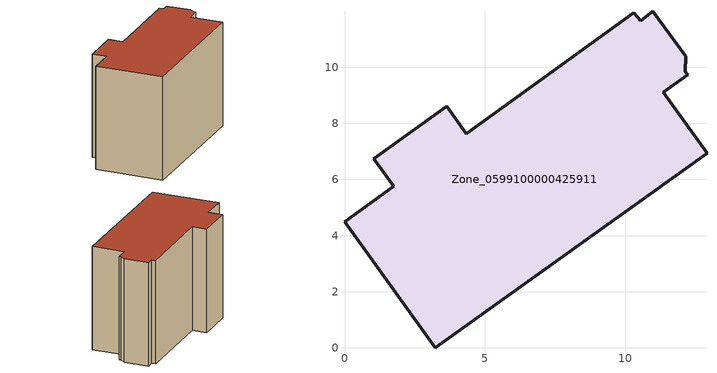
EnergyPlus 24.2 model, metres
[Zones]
Zone_0599100000425911
 floor ground (C_G): 3.22,0 0,4.5 1.75,5.75 1.04,6.74 3.64,8.61 4.34,7.63 10.31,11.94 10.55,11.66 10.98,12 12.15,10.39 12.14,9.83 12.22,9.73 11.36,9.12 12.91,6.93 z0
 wall outside (C_F): 1.04,6.74 1.75,5.75 0,4.5 3.22,0 12.91,6.93 11.36,9.12 12.22,9.73 12.14,9.83 12.15,10.39 10.98,12 10.55,11.66 10.31,11.94 4.34,7.63 3.64,8.61 1.04,6.74 z0:8.52
 roof outside (C_R): 10.55,11.66 10.31,11.94 4.34,7.63 3.64,8.61 1.04,6.74 1.75,5.75 0,4.5 3.22,0 12.91,6.93 11.36,9.12 12.22,9.73 12.14,9.83 12.15,10.39 10.98,12 z8.52
[BUILDING]
Pand.0599100000425911: North Axis=0; Terrain=City; Loads Convergence Tolerance Value=0.04; Temperature Convergence Tolerance Value=0.4; Solar Distribution=FullExterior; Maximum Number of Warmup Days=25; Minimum Number of Warmup Days=1
[Site:Location]
Rotterdam.The.Hague.AP_ZH_NLD Design_Conditions: Latitude=51.96; Longitude=4.45; Time Zone=1; Elevation=-4.5
[SITE:GROUNDTEMPERATURE:BUILDINGSURFACE]
18, 18, 18, 18, 18, 18, 18, 18, 18, 18, 18, 18
[MATERIAL] Thermal Absorptance=0.9; Solar Absorptance=0.7; Visible Absorptance=0.7
Name | Roughness | Thickness | Conductivity | Density | Specific Heat
G.TC.2006-2014 | MediumSmooth | 0.15 | 0.06 | 540 | 1210
F.TC.2006-2014 | Rough | 0.3 | 0.12 | 1920 | 840
R.TC.2006-2014 | MediumRough | 0.2 | 0.08 | 1500 | 1000
[CONSTRUCTION]
C_G: G.TC.2006-2014
C_F: F.TC.2006-2014
C_R: R.TC.2006-2014
[ZONE]
Zone_0599100000425911: Type=1; Multiplier=1; Ceiling Height=Autocalculate; Volume=Autocalculate; Floor Area=autocalculate; Part of Total Floor Area=Yes
[ZONEINFILTRATION:DESIGNFLOWRATE]
Infil_Zone_0599100000425911: Zone or ZoneList or Space or SpaceList=Zone_0599100000425911; Schedule=AlwaysOn; Design Flow Rate Calculation Method=Flow/Area; Flow Rate per Floor Area=0.0015; Constant Term Coefficient=1; Temperature Term Coefficient=0; Velocity Term Coefficient=0; Velocity Squared Term Coefficient=0
[HVACTEMPLATE:ZONE:IDEALLOADSAIRSYSTEM]
Zone_0599100000425911: Maximum Heating Supply Air Temperature=50; Minimum Cooling Supply Air Temperature=13; Maximum Heating Supply Air Humidity Ratio=0.0156; Minimum Cooling Supply Air Humidity Ratio=0.0077; Heating Limit=NoLimit; Cooling Limit=NoLimit; Dehumidification Control Type=ConstantSensibleHeatRatio; Cooling Sensible Heat Ratio=0.7; Dehumidification Setpoint=60; Humidification Control Type=None; Humidification Setpoint=30; Outdoor Air Method=None; Outdoor Air Flow Rate per Person=0.00944; Outdoor Air Flow Rate per Zone Floor Area=0; Outdoor Air Flow Rate per Zone=0; Demand Controlled Ventilation Type=None; Outdoor Air Economizer Type=NoEconomizer; Heat Recovery Type=None; Sensible Heat Recovery Effectiveness=0.7; Latent Heat Recovery Effectiveness=0.65
[ZONECONTROL:THERMOSTAT]
ThermostatControl_Zone_0599100000425911: Zone or ZoneList=Zone_0599100000425911; Control Type Schedule=DualSetpointControlType; Control 1=Thermostat_Zone_0599100000425911; Temperature Difference Between Cutout And Setpoint=0
[THERMOSTATSETPOINT:DUALSETPOINT]
Thermostat_Zone_0599100000425911: Heating Setpoint Temperature Schedule=HeatingSetpoint_Zone_0599100000425911; Cooling Setpoint Temperature Schedule=CoolingSetpoint_Zone_0599100000425911
[SCHEDULE:COMPACT]
HeatingSetpoint_Zone_0599100000425911: Through: 12/31, For: AllDays, Until: 24:00, 21
CoolingSetpoint_Zone_0599100000425911: Through: 12/31, For: AllDays, Until: 24:00, 24
DualSetpointControlType: Through: 12/31, For: AllDays, Until: 24:00, 4
AlwaysOn: Through: 12/31, For: AllDays, Until: 24:00, 1
